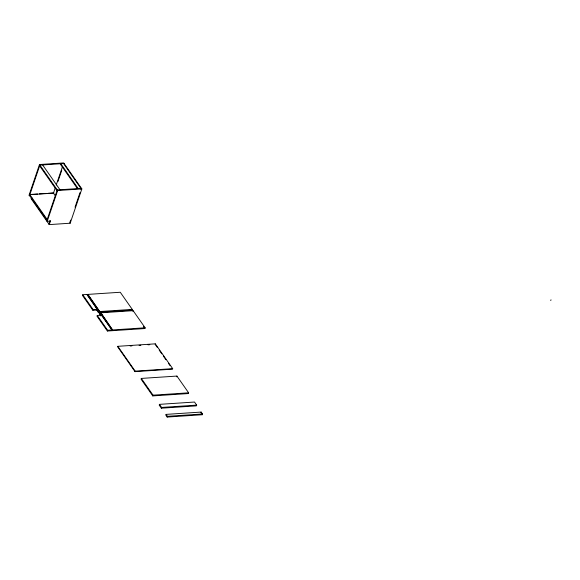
<?xml version="1.0" encoding="UTF-8"?>
<svg xmlns="http://www.w3.org/2000/svg" width="580" height="580" viewBox="0 0 580 580"><rect width="100%" height="100%" fill="white"/><g stroke="black" fill="none" stroke-linecap="round" stroke-linejoin="round"><path stroke-width="0.87" d="M31.552 197.236L31.073 198.621L49.256 224.605L70.18 223.22L81.853 188.92L63.677 162.936L39.491 164.539L29 195.358L29.406 195.938L29.573 195.438M39.491 164.539L39.897 165.119L29.826 194.692L53.469 193.133M31.48 199.201L31.951 197.809M64.083 163.516L39.897 165.112L39.643 165.858L57.014 190.689M53.077 193.684L53.338 192.937L55.412 195.902M53.317 193.568L55.361 187.565M56.238 184.991L62.372 166.982M57.949 181.525L61.741 170.375M47.197 219.515L57.268 189.943L81.447 188.34M47.074 220.458L47.328 219.711L29.689 194.503L29.435 195.25L47.074 220.458L47.176 221.335L50.438 221.125L49.256 224.605M47.176 221.335L57.667 190.515L39.897 165.112M48.85 224.025L50.032 220.545L50.438 221.125M80.649 189.124L80.903 188.377L63.539 163.553M70.651 220.067L69.774 222.64L70.18 223.22M75.03 207.205L79.989 192.632M82.759 294.734L82.505 295.481L92.872 310.3L96.679 310.046L98.296 312.359L131.994 310.133L132.247 309.387L120.263 292.262L82.759 294.734L93.126 309.553L92.872 310.3M87.377 294.836L88.196 294.778L87.377 294.836L99.006 311.83L99.825 311.772L88.196 294.778M96.679 310.046L96.932 309.307L93.126 309.553M99.992 312.859L111.708 329.607L99.992 312.859L99.448 312.895L99.194 313.642L100.811 315.955L101.065 315.208L97.259 315.455L97.005 316.201L107.372 331.02L144.869 328.541L145.123 327.794L133.139 310.67L100.804 312.808L112.433 329.795L100.804 312.808M98.296 312.359L98.549 311.612L96.932 309.307M107.372 331.02L107.626 330.274L97.259 315.455M117.82 346.318L117.646 346.818L135.017 371.642L172.521 369.163L172.688 368.662L155.317 343.839L117.82 346.318L135.184 371.142L135.017 371.642M132.885 311.416L133.139 310.67M141.317 378.421L141.063 379.168L152.779 395.915L188.377 393.559L188.631 392.82L176.915 376.072L141.317 378.421L153.033 395.168L152.779 395.915M155.317 343.839L155.15 344.339L157.194 347.253M159.464 404.361L159.21 405.108L161.363 408.189L196.417 405.87L196.671 405.123L194.518 402.041L159.464 404.361L161.617 407.443L161.363 408.189M176.661 376.819L176.915 376.072M166.09 414.388L165.837 415.135L167.185 417.063L202.239 414.743L202.493 413.997L201.151 412.075L166.09 414.388L167.439 416.317L167.185 417.063M200.898 412.815L201.151 412.075M550.746 300.549L551 299.802M57.667 190.515L81.853 188.92M31.443 194.387L37.569 193.981M39.324 193.865L46.335 193.401M48.082 193.285L53.875 192.901M98.549 311.612L99.093 311.576M99.905 311.525L132.247 309.387M99.905 313.106L100.724 313.055M111.708 329.607L112.52 329.549M107.626 330.274L145.123 327.794M130.145 345.992L131.935 345.868M139.077 345.397L140.86 345.281M148.001 344.81L149.792 344.687M135.184 371.142L172.688 368.662M153.033 395.168L188.631 392.82M161.617 407.443L196.671 405.123M167.439 416.317L202.493 413.997M78.191 188.558L60.82 163.734L60.567 164.474L77.423 188.573M42.615 164.938L59.979 189.762M143.376 326.402L144.869 328.541M159.232 350.175L161.791 353.829M163.321 356.019L165.873 359.673M168.432 363.319L169.962 365.509M201.347 413.46L202.239 414.743M87.841 294.647L99.825 311.772M87.022 294.698L99.006 311.83M99.448 312.895L101.065 315.208"/></g></svg>
